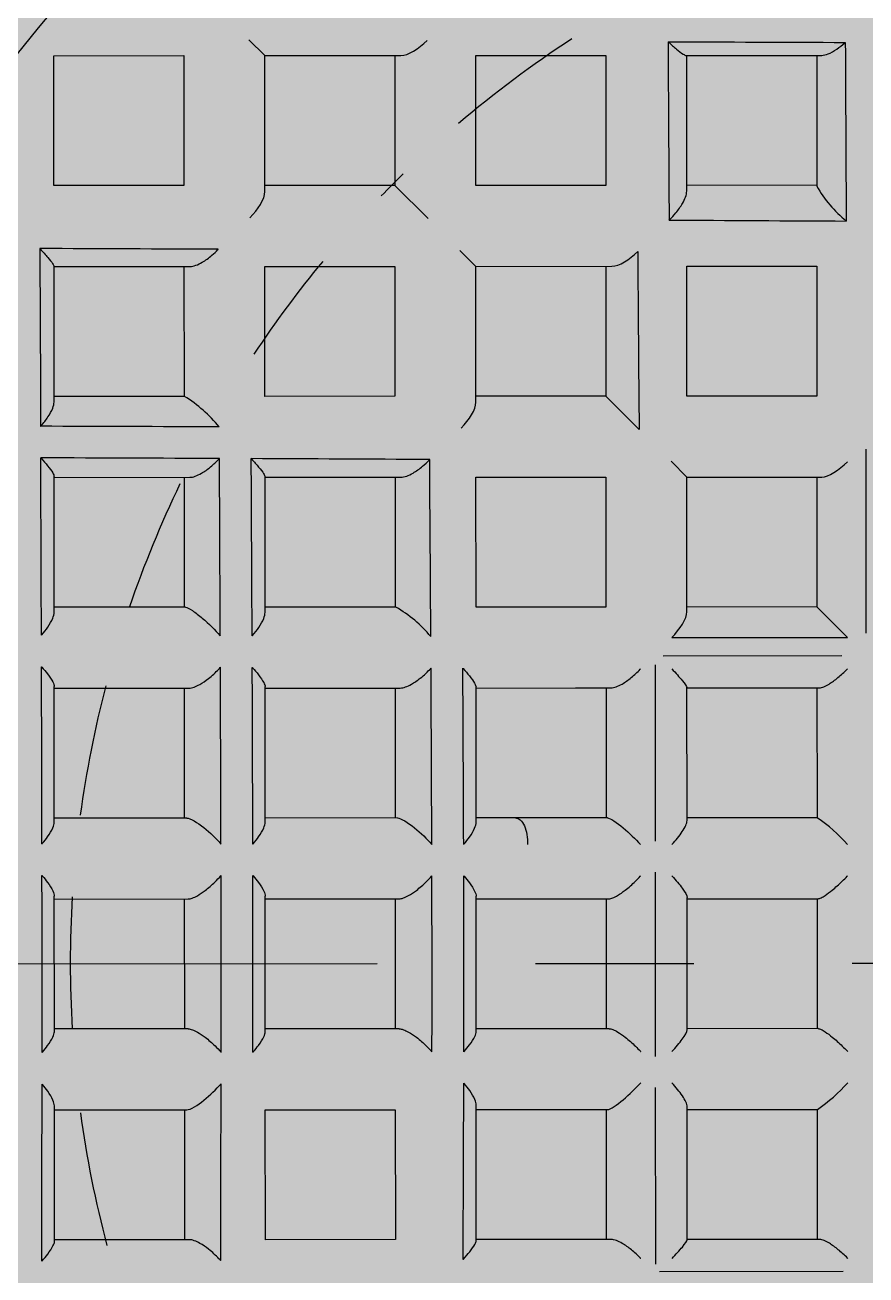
# Model space of a CAD drawing. Header units: millimetres. Extents: x 307301 to 459443, y -2888111 to -2805601.
# Drawn here: x 322624.506 to 322627.825, y -2813134.17 to -2813129.235 of the extents above; entities that cross this region are included whole.
import ezdxf

# ---------------------------------------------------------------- set-up
doc = ezdxf.new("R2010")
doc.units = ezdxf.units.MM
doc.header["$LTSCALE"] = 10
doc.header["$MEASUREMENT"] = 0
doc.linetypes.add('CENTER2', pattern=[1.125, 0.75, -0.125, 0.125, -0.125])
for name, color, linetype in [('$DDT_AUDIT_GENERATED_(159)', 7, 'Continuous'), ('$DDT_AUDIT_GENERATED_(15E)', 7, 'Continuous'), ('$DDT_AUDIT_GENERATED_(224)', 7, 'Continuous'), ('$DDT_AUDIT_GENERATED_(77)', 7, 'Continuous'), ('$DDT_AUDIT_GENERATED_(7E)', 7, 'Continuous'), ('$DDT_AUDIT_GENERATED_(901)', 7, 'Continuous'), ('$DDT_AUDIT_GENERATED_(E33)', 7, 'Continuous'), ('BMA  furniture', 6, 'Continuous'), ('Default', 7, 'Continuous'), ('Furniture - Plan', 3, 'Continuous')]:
    doc.layers.add(name, color=color, linetype=linetype)

# ---------------------------------------------------------------- blocks, each defined once
blk = doc.blocks.new('TUFTUFTU')
at = {"layer": 'Furniture - Plan', "ltscale": 0.01}
h = blk.add_hatch(color=250, dxfattribs=at)
h.dxf.hatch_style = 1
h.set_gradient(color1=(51, 51, 51), color2=(105, 105, 105), one_color=1, tint=0.41, name='INVCYLINDER')
edge = h.paths.add_edge_path()
edge.add_arc((1413476.9385, -245799.0001), 296.5262, 0, 360)
at = {"layer": '$DDT_AUDIT_GENERATED_(159)', "color": 6, "linetype": 'Continuous'}
for start, end in [(213.05632, 220.41182), (224.29693, 225.90246), (230.47001, 236.46628), (244.23438, 251.14402), (255.41371, 262.27108), (277.7726, 284.81012), (266.54076, 273.39813)]:
    blk.add_arc((1413476.9385, -245799.0001), 8.71, start, end, dxfattribs=at)
at = {"layer": '$DDT_AUDIT_GENERATED_(15E)', "color": 3, "linetype": 'Continuous'}
for radius in [295.9456, 295.5585]:
    blk.add_circle((1413476.9385, -245799.0001), radius, dxfattribs=at)
at = {"layer": '$DDT_AUDIT_GENERATED_(224)', "color": 3, "linetype": 'Continuous'}
for radius in [300, 296.5262, 296.1324]:
    blk.add_circle((1413476.9385, -245799.0001), radius, dxfattribs=at)
at = {"layer": '$DDT_AUDIT_GENERATED_(77)', "color": 6, "linetype": 'Continuous'}
for radius in [20.2846, 17.9619, 12.5811]:
    blk.add_circle((1413476.9385, -245799.0001), radius, dxfattribs=at)
blk.add_arc((1413476.9385, -245799.0001), 18.0296, 345.02605, 285.02605, dxfattribs=at)
at = {"layer": '$DDT_AUDIT_GENERATED_(7E)', "color": 6, "linetype": 'Continuous'}
for radius in [62.9054, 61.937]:
    blk.add_circle((1413476.9385, -245799.0001), radius, dxfattribs=at)
at = {"layer": '$DDT_AUDIT_GENERATED_(901)', "color": 6, "linetype": 'Continuous'}
for p, q in [((1413472.8782, -245801.431), (1413474.3294, -245801.4304)), ((1413474.1235, -245801.8176), (1413474.365, -245801.5759)), ((1413474.3656, -245802.9629), (1413474.365, -245801.5759)), ((1413474.5105, -245801.6202), (1413474.5112, -245803.0317)), ((1413479.3694, -245803.0603), (1413479.3688, -245801.6091)), ((1413469.769, -245802.8498), (1413469.7685, -245801.7786)), ((1413469.7685, -245801.8195), (1413470.8012, -245801.8191)), ((1413470.7944, -245801.8191), (1413470.7948, -245802.8449)), ((1413471.4331, -245801.8188), (1413472.4589, -245801.8183)), ((1413471.4336, -245802.8446), (1413471.4331, -245801.8188)), ((1413472.4589, -245801.8183), (1413472.4594, -245802.8442)), ((1413473.0979, -245802.4128), (1413473.0977, -245801.7794)), ((1413473.0977, -245801.818), (1413474.1235, -245801.8176)), ((1413474.1235, -245801.8176), (1413474.124, -245802.8434)), ((1413474.7627, -245802.8431), (1413474.7622, -245801.7957)), ((1413474.7622, -245801.8173), (1413475.7881, -245801.8168)), ((1413475.7881, -245801.8143), (1413475.7886, -245802.8426)), ((1413476.4273, -245802.8424), (1413476.4268, -245801.8068)), ((1413476.4268, -245801.8165), (1413477.4527, -245801.816)), ((1413477.4527, -245801.8064), (1413477.4531, -245802.8419)), ((1413478.0919, -245802.8416), (1413478.0914, -245801.8133)), ((1413478.0914, -245801.8158), (1413479.1172, -245801.8153)), ((1413479.1172, -245801.7937), (1413479.1177, -245802.8411)), ((1413473.0981, -245802.8439), (1413473.0979, -245802.4128)), ((1413470.8415, -245802.8449), (1413469.769, -245802.8454)), ((1413472.4594, -245802.8442), (1413471.4336, -245802.8446)), ((1413472.9731, -245802.9691), (1413473.0981, -245802.8439)), ((1413473.5292, -245802.8437), (1413473.0981, -245802.8439)), ((1413474.1626, -245802.8434), (1413473.5292, -245802.8437)), ((1413475.8107, -245802.8426), (1413474.7601, -245802.8431)), ((1413477.4633, -245802.8419), (1413476.4172, -245802.8424)), ((1413479.1203, -245802.8411), (1413478.0697, -245802.8416)), ((1413474.5795, -245803.0948), (1413475.9717, -245803.0942)), ((1413476.2162, -245803.0941), (1413477.6722, -245803.0934)), ((1413477.9185, -245803.0933), (1413479.3127, -245803.0927)), ((1413472.4597, -245803.4829), (1413472.7216, -245803.2208)), ((1413471.4343, -245804.5092), (1413471.4338, -245803.4356)), ((1413469.7693, -245803.4841), (1413470.7951, -245803.4836)), ((1413469.7697, -245804.51), (1413469.7693, -245803.4841)), ((1413470.7951, -245803.4836), (1413470.7956, -245804.5095)), ((1413471.4339, -245803.4834), (1413472.4597, -245803.4829)), ((1413472.4597, -245803.4829), (1413472.4602, -245804.5087)), ((1413473.0984, -245803.4826), (1413474.1243, -245803.4821)), ((1413473.0989, -245804.5084), (1413473.0984, -245803.4826)), ((1413474.1243, -245803.4821), (1413474.1247, -245804.508)), ((1413474.7631, -245803.7233), (1413474.763, -245803.4431)), ((1413474.763, -245803.4818), (1413475.7888, -245803.4814)), ((1413475.7888, -245803.4711), (1413475.7892, -245804.197)), ((1413476.4279, -245804.2369), (1413476.4276, -245803.4588)), ((1413476.4276, -245803.4811), (1413477.4534, -245803.4806)), ((1413477.4534, -245803.4583), (1413477.4538, -245804.2364)), ((1413478.0925, -245804.196), (1413478.0921, -245803.4701)), ((1413478.0921, -245803.4803), (1413479.118, -245803.4799)), ((1413479.118, -245803.4411), (1413479.1181, -245803.7213)), ((1413474.7635, -245804.5077), (1413474.7631, -245803.7233)), ((1413479.1181, -245803.7213), (1413479.1185, -245804.5057)), ((1413475.7892, -245804.197), (1413475.7893, -245804.5072)), ((1413478.0926, -245804.5062), (1413478.0925, -245804.196)), ((1413476.428, -245804.5069), (1413476.4279, -245804.2369)), ((1413477.4538, -245804.2364), (1413477.4539, -245804.5065)), ((1413470.7956, -245804.5095), (1413469.7697, -245804.51)), ((1413471.3093, -245804.6344), (1413471.4343, -245804.5092)), ((1413472.5079, -245804.5087), (1413471.4343, -245804.5092)), ((1413474.1247, -245804.508), (1413473.0989, -245804.5084)), ((1413475.8236, -245804.5072), (1413474.7552, -245804.5077)), ((1413477.4745, -245804.5065), (1413476.4075, -245804.5069)), ((1413479.1267, -245804.5057), (1413478.0583, -245804.5062)), ((1413470.7959, -245805.1482), (1413471.0577, -245804.8861)), ((1413469.7705, -245806.1745), (1413469.77, -245805.1007)), ((1413473.0996, -245806.173), (1413473.0992, -245805.1005)), ((1413474.7642, -245806.1723), (1413474.7637, -245805.1052)), ((1413476.4288, -245806.1715), (1413476.4283, -245805.1149)), ((1413477.4542, -245805.1145), (1413477.4546, -245806.171)), ((1413469.77, -245805.1487), (1413470.7959, -245805.1482)), ((1413470.7959, -245805.1482), (1413470.7963, -245806.1741)), ((1413471.4346, -245805.1479), (1413472.4605, -245805.1475)), ((1413471.4351, -245806.1738), (1413471.4346, -245805.1479)), ((1413472.4605, -245805.1475), (1413472.4609, -245806.1733)), ((1413473.0992, -245805.1472), (1413474.125, -245805.1467)), ((1413474.125, -245805.1399), (1413474.1255, -245806.1726)), ((1413474.7638, -245805.1464), (1413475.7896, -245805.146)), ((1413475.7896, -245805.1285), (1413475.7901, -245806.1718)), ((1413476.4283, -245805.1457), (1413477.4542, -245805.1452)), ((1413478.0929, -245805.1449), (1413479.1187, -245805.1444)), ((1413478.0934, -245806.1707), (1413478.0929, -245805.1449)), ((1413479.1187, -245805.1444), (1413479.1192, -245806.1703)), ((1413469.6454, -245806.2997), (1413469.7705, -245806.1745)), ((1413470.8444, -245806.174), (1413469.7705, -245806.1745)), ((1413472.4609, -245806.1733), (1413471.4351, -245806.1738)), ((1413474.1664, -245806.1725), (1413473.0952, -245806.173)), ((1413475.8226, -245806.1718), (1413474.7527, -245806.1723)), ((1413477.4764, -245806.171), (1413476.407, -245806.1715)), ((1413479.1192, -245806.1703), (1413478.0934, -245806.1707)), ((1413471.4358, -245807.8383), (1413471.4353, -245806.7651)), ((1413473.1004, -245807.8376), (1413473.0999, -245806.7673)), ((1413474.765, -245807.8368), (1413474.7645, -245806.7724)), ((1413475.7903, -245806.7912), (1413475.7908, -245807.8364)), ((1413476.4296, -245807.8361), (1413476.4291, -245806.7805)), ((1413477.4549, -245806.7801), (1413477.4554, -245807.8356)), ((1413478.0941, -245807.8353), (1413478.0936, -245806.7902)), ((1413479.1195, -245806.7704), (1413479.12, -245807.8349)), ((1413469.7708, -245806.8133), (1413470.7966, -245806.8128)), ((1413469.7713, -245807.8391), (1413469.7708, -245806.8133)), ((1413470.7966, -245806.8128), (1413470.7971, -245807.8386)), ((1413471.4354, -245806.8125), (1413472.4612, -245806.812)), ((1413472.4612, -245806.8082), (1413472.4617, -245807.8379)), ((1413473.0999, -245806.8117), (1413474.1258, -245806.8113)), ((1413474.1258, -245806.8012), (1413474.1262, -245807.8371)), ((1413474.7645, -245806.811), (1413475.7904, -245806.8105)), ((1413476.4291, -245806.8102), (1413477.4549, -245806.8098)), ((1413478.0937, -245806.8095), (1413479.1195, -245806.809)), ((1413470.7971, -245807.8386), (1413469.7713, -245807.8391)), ((1413472.5056, -245807.8379), (1413471.4331, -245807.8383)), ((1413474.165, -245807.8371), (1413473.0933, -245807.8376)), ((1413475.8222, -245807.8364), (1413474.751, -245807.8368)), ((1413477.478, -245807.8356), (1413476.407, -245807.8361)), ((1413479.1339, -245807.8348), (1413478.0627, -245807.8353))]:
    blk.add_line(p, q, dxfattribs=at)
for centre, radius, start, end in [((1412002.8261, -245796.3559), 1466.8493, 359.7407701, 359.7954128), ((1413465.9891, -244943.136), 858.4654, 270.2454068, 270.3395371), ((1413470.303, -245800.9509), 1.001, 299.84763, 320.58921), ((1411673.2495, -245792.2203), 1797.8513, 359.6569696, 359.7015126), ((1413476.9229, -245802.6027), 1.3818, 131.95891, 145.21432), ((1413476.9572, -245802.6026), 1.3818, 34.83778, 48.0932), ((1413464.2335, -244780.8117), 1022.1952, 270.3041891, 270.3831212), ((1413464.7429, -244865.8212), 937.4336, 270.4018464, 270.4876634), ((1413477.6453, -246290.0084), 485.406, 90.19433, 90.358618), ((1413477.0922, -246137.0098), 332.4064, 89.906332, 90.145774), ((1413476.678, -246290.0468), 485.4439, 89.693494, 89.857769), ((1414451.1282, -245810.5551), 978.1849, 179.6672088, 179.7496923), ((1413485.3591, -247602.7816), 1797.9508, 90.3505943, 90.3951348), ((1413474.9937, -245805.6373), 1.001, 129.46289, 150.20448), ((1413477.6132, -246317.7379), 512.8837, 90.180391, 90.335955), ((1413477.1058, -246167.0545), 362.1995, 89.916101, 90.136005), ((1413480.923, -247273.0592), 1466.799, 90.256692, 90.3113365), ((1413477.5333, -246502.2451), 695.9775, 90.1265464, 90.2414532), ((1413477.1936, -246360.0697), 553.8017, 89.953918, 90.098188), ((1415218.371, -245814.2971), 1747.0886, 179.7456541, 179.7918495), ((1413473.4434, -245807.4284), 1.1616, 129.65621, 147.73232), ((1414936.8405, -245812.7648), 1464.1516, 179.756176, 179.8113478), ((1414841.918, -245812.2669), 1368.9784, 179.7600073, 179.8190252), ((1413480.5854, -247270.8239), 1464.3111, 90.2439504, 90.2986971), ((1413477.5314, -246539.9888), 733.4695, 90.1199526, 90.2290237), ((1413477.2112, -246398.7701), 592.2505, 89.9585714, 90.0935344), ((1413477.0194, -246539.9678), 733.4484, 89.8230805, 89.9321547), ((1413479.4765, -247372.3012), 1564.372, 90.1878766, 90.2391692), ((1413477.5621, -246777.662), 969.7297, 90.0926099, 90.1752443), ((1413477.321, -246640.3898), 832.4573, 89.9779476, 90.0741581), ((1413477.2048, -246777.6772), 969.7447, 89.876862, 89.9594952)]:
    blk.add_arc(centre, radius, start, end, dxfattribs=at)
at = {"layer": '$DDT_AUDIT_GENERATED_(901)', "color": 6, "linetype": 'Continuous', "extrusion": (0, 0, -1)}
blk.add_ellipse((1413475.9827, -245804.197), major_axis=(0.1936, 0.0001), ratio=0.493745, start_param=3.141593, end_param=4.803173, dxfattribs=at)
at = {"layer": '$DDT_AUDIT_GENERATED_(901)', "color": 6, "linetype": 'Continuous'}
for points, knots in [([(1413469.7685, -245801.7786), (1413469.7685, -245801.7644), (1413469.7643, -245801.7475), (1413469.7573, -245801.73), (1413469.7485, -245801.7079), (1413469.735, -245801.684), (1413469.7189, -245801.6605), (1413469.7043, -245801.639), (1413469.6872, -245801.6173), (1413469.6686, -245801.5964), (1413469.6677, -245801.5954), (1413469.6669, -245801.5945), (1413469.666, -245801.5936)], [0, 0, 0, 0, 0.289598, 0.289598, 0.289598, 0.65437, 0.65437, 0.65437, 0.985088, 0.985088, 0.985088, 1, 1, 1, 1]), ([(1413474.7622, -245801.7957), (1413474.7622, -245801.7866), (1413474.7591, -245801.7749), (1413474.7538, -245801.7621), (1413474.7484, -245801.7495), (1413474.7409, -245801.7354), (1413474.7319, -245801.7211), (1413474.718, -245801.6986), (1413474.7004, -245801.6748), (1413474.6812, -245801.6515), (1413474.6608, -245801.6267), (1413474.6382, -245801.6019), (1413474.6147, -245801.5785), (1413474.6138, -245801.5776), (1413474.6129, -245801.5767), (1413474.612, -245801.5758)], [0, 0, 0, 0, 0.190389, 0.190389, 0.190389, 0.378439, 0.378439, 0.378439, 0.674044, 0.674044, 0.674044, 0.987877, 0.987877, 0.987877, 1, 1, 1, 1]), ([(1413476.4268, -245801.8068), (1413476.4268, -245801.8013), (1413476.4242, -245801.7933), (1413476.4197, -245801.7838), (1413476.4151, -245801.7744), (1413476.4086, -245801.7634), (1413476.4007, -245801.7518), (1413476.3893, -245801.7348), (1413476.3749, -245801.7159), (1413476.3594, -245801.6971), (1413476.3379, -245801.6709), (1413476.3135, -245801.6438), (1413476.2886, -245801.6178), (1413476.2756, -245801.6042), (1413476.2622, -245801.5907), (1413476.2488, -245801.5777), (1413476.2479, -245801.5768), (1413476.247, -245801.5759), (1413476.2461, -245801.575)], [0, 0, 0, 0, 0.151404, 0.151404, 0.151404, 0.301338, 0.301338, 0.301338, 0.522087, 0.522087, 0.522087, 0.829533, 0.829533, 0.829533, 0.989116, 0.989116, 0.989116, 1, 1, 1, 1]), ([(1413477.4527, -245801.8064), (1413477.4526, -245801.8008), (1413477.4552, -245801.7928), (1413477.4598, -245801.7833), (1413477.4643, -245801.774), (1413477.4709, -245801.7629), (1413477.4787, -245801.7513), (1413477.4901, -245801.7343), (1413477.5044, -245801.7154), (1413477.5199, -245801.6966), (1413477.5414, -245801.6703), (1413477.5658, -245801.6432), (1413477.5907, -245801.6172), (1413477.6037, -245801.6036), (1413477.617, -245801.5901), (1413477.6304, -245801.577), (1413477.6313, -245801.5761), (1413477.6323, -245801.5753), (1413477.6332, -245801.5744)], [0, 0, 0, 0, 0.151404, 0.151404, 0.151404, 0.301338, 0.301338, 0.301338, 0.522087, 0.522087, 0.522087, 0.829533, 0.829533, 0.829533, 0.989116, 0.989116, 0.989116, 1, 1, 1, 1]), ([(1413479.2672, -245801.5736), (1413479.2663, -245801.5745), (1413479.2654, -245801.5754), (1413479.2645, -245801.5763), (1413479.2411, -245801.5998), (1413479.2185, -245801.6246), (1413479.1981, -245801.6494), (1413479.179, -245801.6727), (1413479.1614, -245801.6966), (1413479.1474, -245801.7191), (1413479.1385, -245801.7334), (1413479.131, -245801.7475), (1413479.1257, -245801.7602), (1413479.1203, -245801.7729), (1413479.1172, -245801.7846), (1413479.1172, -245801.7937)], [0, 0, 0, 0, 0.012123, 0.012123, 0.012123, 0.325956, 0.325956, 0.325956, 0.621561, 0.621561, 0.621561, 0.809611, 0.809611, 0.809611, 1, 1, 1, 1]), ([(1413471.0686, -245802.984), (1413471.0677, -245802.9831), (1413471.0668, -245802.9822), (1413471.0659, -245802.9812), (1413471.049, -245802.9637), (1413471.031, -245802.9469), (1413471.0124, -245802.9313), (1413470.9882, -245802.911), (1413470.9624, -245802.8924), (1413470.9369, -245802.8777), (1413470.92, -245802.868), (1413470.903, -245802.8598), (1413470.8869, -245802.8541), (1413470.8706, -245802.8483), (1413470.8549, -245802.8449), (1413470.8415, -245802.8449)], [0, 0, 0, 0, 0.013003, 0.013003, 0.013003, 0.256763, 0.256763, 0.256763, 0.576735, 0.576735, 0.576735, 0.787133, 0.787133, 0.787133, 1, 1, 1, 1]), ([(1413474.6126, -245802.9628), (1413474.6455, -245802.9316), (1413474.6767, -245802.9035), (1413474.7299, -245802.8594), (1413474.7522, -245802.8431), (1413474.7601, -245802.8431)], [0, 0, 0, 0, 0.5, 0.5, 1, 1, 1, 1]), ([(1413475.9997, -245802.9622), (1413475.9655, -245802.9305), (1413475.9303, -245802.902), (1413475.8636, -245802.8581), (1413475.8319, -245802.8426), (1413475.8107, -245802.8426)], [0, 0, 0, 0, 0.5, 0.5, 1, 1, 1, 1]), ([(1413476.2467, -245802.9621), (1413476.2807, -245802.9306), (1413476.3142, -245802.9023), (1413476.375, -245802.8582), (1413476.4023, -245802.8424), (1413476.4172, -245802.8424)], [0, 0, 0, 0, 0.5, 0.5, 1, 1, 1, 1]), ([(1413477.6338, -245802.9615), (1413477.5998, -245802.93), (1413477.5662, -245802.9017), (1413477.5055, -245802.8577), (1413477.4781, -245802.8419), (1413477.4633, -245802.8419)], [0, 0, 0, 0, 0.5, 0.5, 1, 1, 1, 1]), ([(1413478.0697, -245802.8416), (1413478.0485, -245802.8416), (1413478.0169, -245802.8571), (1413477.9501, -245802.9011), (1413477.915, -245802.9296), (1413477.8808, -245802.9613)], [0, 0, 0, 0, 0.5, 0.5, 1, 1, 1, 1]), ([(1413479.2679, -245802.9607), (1413479.235, -245802.9295), (1413479.2038, -245802.9014), (1413479.1505, -245802.8574), (1413479.1282, -245802.8411), (1413479.1203, -245802.8411)], [0, 0, 0, 0, 0.5, 0.5, 1, 1, 1, 1]), ([(1413469.6604, -245802.9925), (1413469.6611, -245802.9917), (1413469.6619, -245802.9908), (1413469.6627, -245802.99), (1413469.6834, -245802.9676), (1413469.7025, -245802.946), (1413469.7187, -245802.9264), (1413469.7351, -245802.9066), (1413469.749, -245802.8884), (1413469.7581, -245802.874), (1413469.7648, -245802.8635), (1413469.769, -245802.8548), (1413469.769, -245802.8498)], [0, 0, 0, 0, 0.013311, 0.013311, 0.013311, 0.371992, 0.371992, 0.371992, 0.734773, 0.734773, 0.734773, 1, 1, 1, 1]), ([(1413474.763, -245803.4431), (1413474.763, -245803.4312), (1413474.7598, -245803.4169), (1413474.7544, -245803.402), (1413474.749, -245803.3872), (1413474.7413, -245803.3714), (1413474.7321, -245803.3556), (1413474.7182, -245803.3314), (1413474.7006, -245803.3067), (1413474.6815, -245803.2833), (1413474.6613, -245803.2585), (1413474.6388, -245803.2345), (1413474.6155, -245803.2125), (1413474.6146, -245803.2116), (1413474.6137, -245803.2107), (1413474.6127, -245803.2098)], [0, 0, 0, 0, 0.193472, 0.193472, 0.193472, 0.384698, 0.384698, 0.384698, 0.678326, 0.678326, 0.678326, 0.987694, 0.987694, 0.987694, 1, 1, 1, 1]), ([(1413475.7888, -245803.4711), (1413475.7888, -245803.45), (1413475.8257, -245803.3962), (1413475.9082, -245803.2982), (1413475.9549, -245803.2505), (1413475.9998, -245803.2092)], [0, 0, 0, 0, 0.5, 0.5, 1, 1, 1, 1]), ([(1413476.4276, -245803.4588), (1413476.4276, -245803.4505), (1413476.425, -245803.4399), (1413476.4204, -245803.4282), (1413476.4158, -245803.4165), (1413476.4092, -245803.4036), (1413476.4013, -245803.3903), (1413476.3898, -245803.371), (1413476.3754, -245803.3505), (1413476.3599, -245803.3305), (1413476.3384, -245803.303), (1413476.314, -245803.2755), (1413476.2891, -245803.25), (1413476.2762, -245803.2368), (1413476.2629, -245803.2239), (1413476.2496, -245803.2116), (1413476.2487, -245803.2108), (1413476.2477, -245803.2099), (1413476.2468, -245803.2091)], [0, 0, 0, 0, 0.152296, 0.152296, 0.152296, 0.303133, 0.303133, 0.303133, 0.524406, 0.524406, 0.524406, 0.830898, 0.830898, 0.830898, 0.989077, 0.989077, 0.989077, 1, 1, 1, 1]), ([(1413477.4534, -245803.4583), (1413477.4534, -245803.45), (1413477.456, -245803.4394), (1413477.4605, -245803.4277), (1413477.4651, -245803.4161), (1413477.4717, -245803.4031), (1413477.4796, -245803.3898), (1413477.491, -245803.3705), (1413477.5054, -245803.35), (1413477.521, -245803.33), (1413477.5424, -245803.3024), (1413477.5668, -245803.2749), (1413477.5916, -245803.2495), (1413477.6046, -245803.2362), (1413477.6178, -245803.2233), (1413477.6312, -245803.211), (1413477.6321, -245803.2101), (1413477.633, -245803.2093), (1413477.6339, -245803.2085)], [0, 0, 0, 0, 0.152296, 0.152296, 0.152296, 0.303133, 0.303133, 0.303133, 0.524406, 0.524406, 0.524406, 0.830898, 0.830898, 0.830898, 0.989077, 0.989077, 0.989077, 1, 1, 1, 1]), ([(1413478.0921, -245803.4701), (1413478.0921, -245803.4489), (1413478.0553, -245803.3951), (1413477.9726, -245803.2972), (1413477.9259, -245803.2496), (1413477.8809, -245803.2084)], [0, 0, 0, 0, 0.5, 0.5, 1, 1, 1, 1]), ([(1413479.268, -245803.2077), (1413479.2671, -245803.2086), (1413479.2661, -245803.2095), (1413479.2652, -245803.2103), (1413479.242, -245803.2324), (1413479.2195, -245803.2564), (1413479.1993, -245803.2812), (1413479.1802, -245803.3047), (1413479.1626, -245803.3294), (1413479.1487, -245803.3536), (1413479.1396, -245803.3694), (1413479.1319, -245803.3852), (1413479.1265, -245803.4), (1413479.1211, -245803.4149), (1413479.118, -245803.4292), (1413479.118, -245803.4411)], [0, 0, 0, 0, 0.012306, 0.012306, 0.012306, 0.321674, 0.321674, 0.321674, 0.615302, 0.615302, 0.615302, 0.806528, 0.806528, 0.806528, 1, 1, 1, 1]), ([(1413474.6071, -245804.612), (1413474.608, -245804.6112), (1413474.6088, -245804.6104), (1413474.6097, -245804.6097), (1413474.6299, -245804.5913), (1413474.6496, -245804.5744), (1413474.668, -245804.5598), (1413474.6893, -245804.5428), (1413474.7094, -245804.5283), (1413474.7259, -245804.5189), (1413474.738, -245804.512), (1413474.7485, -245804.5077), (1413474.7552, -245804.5077)], [0, 0, 0, 0, 0.013705, 0.013705, 0.013705, 0.340198, 0.340198, 0.340198, 0.720806, 0.720806, 0.720806, 1, 1, 1, 1]), ([(1413475.9989, -245804.6052), (1413475.998, -245804.6044), (1413475.9971, -245804.6036), (1413475.9962, -245804.6028), (1413475.9777, -245804.5867), (1413475.9588, -245804.5718), (1413475.9403, -245804.5589), (1413475.9163, -245804.542), (1413475.8923, -245804.528), (1413475.8704, -245804.5187), (1413475.8533, -245804.5116), (1413475.837, -245804.5072), (1413475.8236, -245804.5072)], [0, 0, 0, 0, 0.01499, 0.01499, 0.01499, 0.31191, 0.31191, 0.31191, 0.698733, 0.698733, 0.698733, 1, 1, 1, 1]), ([(1413476.2464, -245804.6045), (1413476.2473, -245804.6037), (1413476.2482, -245804.603), (1413476.2491, -245804.6022), (1413476.2665, -245804.587), (1413476.2838, -245804.573), (1413476.3005, -245804.5606), (1413476.3242, -245804.543), (1413476.3473, -245804.5283), (1413476.3675, -245804.5187), (1413476.3828, -245804.5114), (1413476.3968, -245804.5069), (1413476.4075, -245804.5069)], [0, 0, 0, 0, 0.014552, 0.014552, 0.014552, 0.296996, 0.296996, 0.296996, 0.698185, 0.698185, 0.698185, 1, 1, 1, 1]), ([(1413477.6356, -245804.6039), (1413477.6347, -245804.6031), (1413477.6338, -245804.6023), (1413477.6329, -245804.6016), (1413477.6155, -245804.5864), (1413477.5982, -245804.5724), (1413477.5814, -245804.56), (1413477.5578, -245804.5425), (1413477.5347, -245804.5278), (1413477.5144, -245804.5182), (1413477.4992, -245804.5109), (1413477.4851, -245804.5064), (1413477.4745, -245804.5065)], [0, 0, 0, 0, 0.014552, 0.014552, 0.014552, 0.296996, 0.296996, 0.296996, 0.698185, 0.698185, 0.698185, 1, 1, 1, 1]), ([(1413478.0583, -245804.5062), (1413478.0449, -245804.5062), (1413478.0287, -245804.5106), (1413478.0116, -245804.5178), (1413477.9896, -245804.527), (1413477.9656, -245804.5411), (1413477.9417, -245804.5579), (1413477.9231, -245804.571), (1413477.9043, -245804.5858), (1413477.8858, -245804.6019), (1413477.8849, -245804.6028), (1413477.884, -245804.6036), (1413477.8831, -245804.6044)], [0, 0, 0, 0, 0.301267, 0.301267, 0.301267, 0.68809, 0.68809, 0.68809, 0.98501, 0.98501, 0.98501, 1, 1, 1, 1]), ([(1413479.2749, -245804.6098), (1413479.274, -245804.6091), (1413479.2732, -245804.6083), (1413479.2723, -245804.6075), (1413479.2521, -245804.5892), (1413479.2324, -245804.5723), (1413479.214, -245804.5577), (1413479.1926, -245804.5407), (1413479.1725, -245804.5263), (1413479.156, -245804.5169), (1413479.1439, -245804.51), (1413479.1335, -245804.5057), (1413479.1267, -245804.5057)], [0, 0, 0, 0, 0.013705, 0.013705, 0.013705, 0.340198, 0.340198, 0.340198, 0.720806, 0.720806, 0.720806, 1, 1, 1, 1]), ([(1413473.0992, -245805.1005), (1413473.0992, -245805.0871), (1413473.0958, -245805.0714), (1413473.09, -245805.0551), (1413473.0842, -245805.039), (1413473.076, -245805.022), (1413473.0662, -245805.0052), (1413473.0515, -245804.9797), (1413473.0329, -245804.9539), (1413473.0126, -245804.9297), (1413472.997, -245804.9111), (1413472.9801, -245804.8931), (1413472.9626, -245804.8763), (1413472.9617, -245804.8754), (1413472.9608, -245804.8745), (1413472.9598, -245804.8736)], [0, 0, 0, 0, 0.212867, 0.212867, 0.212867, 0.423265, 0.423265, 0.423265, 0.743237, 0.743237, 0.743237, 0.986997, 0.986997, 0.986997, 1, 1, 1, 1]), ([(1413474.7637, -245805.1052), (1413474.7637, -245805.0932), (1413474.7607, -245805.079), (1413474.7554, -245805.0641), (1413474.7502, -245805.0493), (1413474.7427, -245805.0335), (1413474.7339, -245805.0178), (1413474.7205, -245804.9942), (1413474.7037, -245804.9702), (1413474.6855, -245804.9474), (1413474.6622, -245804.9183), (1413474.6358, -245804.8904), (1413474.6087, -245804.8656), (1413474.6078, -245804.8647), (1413474.6068, -245804.8639), (1413474.6059, -245804.863)], [0, 0, 0, 0, 0.183182, 0.183182, 0.183182, 0.364326, 0.364326, 0.364326, 0.63811, 0.63811, 0.63811, 0.987958, 0.987958, 0.987958, 1, 1, 1, 1]), ([(1413475.7896, -245805.1285), (1413475.7896, -245805.1011), (1413475.826, -245805.0435), (1413475.9075, -245804.9432), (1413475.9537, -245804.8961), (1413475.9984, -245804.8568)], [0, 0, 0, 0, 0.5, 0.5, 1, 1, 1, 1]), ([(1413476.4283, -245805.1149), (1413476.4283, -245805.1053), (1413476.4257, -245805.0935), (1413476.4212, -245805.0807), (1413476.4166, -245805.0681), (1413476.41, -245805.0542), (1413476.4022, -245805.0403), (1413476.3908, -245805.02), (1413476.3765, -245804.999), (1413476.3611, -245804.9787), (1413476.34, -245804.951), (1413476.3161, -245804.9238), (1413476.2917, -245804.8991), (1413476.2776, -245804.8849), (1413476.2633, -245804.8713), (1413476.2488, -245804.8585), (1413476.2479, -245804.8577), (1413476.247, -245804.8569), (1413476.246, -245804.8561)], [0, 0, 0, 0, 0.151079, 0.151079, 0.151079, 0.300732, 0.300732, 0.300732, 0.51881, 0.51881, 0.51881, 0.818547, 0.818547, 0.818547, 0.989051, 0.989051, 0.989051, 1, 1, 1, 1]), ([(1413477.4542, -245805.1145), (1413477.4542, -245805.1049), (1413477.4567, -245805.093), (1413477.4613, -245805.0803), (1413477.4658, -245805.0676), (1413477.4724, -245805.0537), (1413477.4803, -245805.0398), (1413477.4916, -245805.0195), (1413477.5059, -245804.9984), (1413477.5212, -245804.9782), (1413477.5423, -245804.9504), (1413477.5662, -245804.9233), (1413477.5906, -245804.8985), (1413477.6046, -245804.8843), (1413477.619, -245804.8707), (1413477.6334, -245804.8579), (1413477.6343, -245804.8571), (1413477.6353, -245804.8563), (1413477.6362, -245804.8555)], [0, 0, 0, 0, 0.151079, 0.151079, 0.151079, 0.300732, 0.300732, 0.300732, 0.51881, 0.51881, 0.51881, 0.818547, 0.818547, 0.818547, 0.989051, 0.989051, 0.989051, 1, 1, 1, 1]), ([(1413472.9527, -245806.2818), (1413472.9535, -245806.281), (1413472.9543, -245806.2802), (1413472.9551, -245806.2795), (1413472.9775, -245806.2587), (1413472.9991, -245806.2396), (1413473.0187, -245806.2234), (1413473.0384, -245806.2069), (1413473.0567, -245806.193), (1413473.0711, -245806.1839), (1413473.0816, -245806.1772), (1413473.0903, -245806.173), (1413473.0952, -245806.173)], [0, 0, 0, 0, 0.013311, 0.013311, 0.013311, 0.371992, 0.371992, 0.371992, 0.734773, 0.734773, 0.734773, 1, 1, 1, 1]), ([(1413474.3516, -245806.2748), (1413474.3506, -245806.274), (1413474.3497, -245806.2731), (1413474.3487, -245806.2723), (1413474.3278, -245806.2537), (1413474.3061, -245806.2366), (1413474.2846, -245806.222), (1413474.261, -245806.2059), (1413474.2372, -245806.1925), (1413474.2151, -245806.1837), (1413474.1975, -245806.1767), (1413474.1806, -245806.1725), (1413474.1664, -245806.1725)], [0, 0, 0, 0, 0.014912, 0.014912, 0.014912, 0.34563, 0.34563, 0.34563, 0.710402, 0.710402, 0.710402, 1, 1, 1, 1]), ([(1413474.6004, -245806.2738), (1413474.6012, -245806.273), (1413474.6021, -245806.2722), (1413474.603, -245806.2715), (1413474.622, -245806.2545), (1413474.6406, -245806.2389), (1413474.6583, -245806.2252), (1413474.6806, -245806.2079), (1413474.7019, -245806.1933), (1413474.7197, -245806.1837), (1413474.7329, -245806.1767), (1413474.7446, -245806.1723), (1413474.7527, -245806.1723)], [0, 0, 0, 0, 0.013976, 0.013976, 0.013976, 0.321504, 0.321504, 0.321504, 0.711834, 0.711834, 0.711834, 1, 1, 1, 1]), ([(1413475.9961, -245806.2693), (1413475.9952, -245806.2685), (1413475.9943, -245806.2677), (1413475.9934, -245806.2669), (1413475.9752, -245806.2511), (1413475.9567, -245806.2365), (1413475.9386, -245806.2238), (1413475.9145, -245806.2068), (1413475.8905, -245806.1926), (1413475.8687, -245806.1834), (1413475.8518, -245806.1762), (1413475.8357, -245806.1718), (1413475.8226, -245806.1718)], [0, 0, 0, 0, 0.014954, 0.014954, 0.014954, 0.307284, 0.307284, 0.307284, 0.69736, 0.69736, 0.69736, 1, 1, 1, 1]), ([(1413476.2445, -245806.2688), (1413476.2454, -245806.268), (1413476.2463, -245806.2672), (1413476.2472, -245806.2665), (1413476.2646, -245806.2514), (1413476.2819, -245806.2374), (1413476.2988, -245806.225), (1413476.3225, -245806.2075), (1413476.3458, -245806.1928), (1413476.3662, -245806.1833), (1413476.3817, -245806.176), (1413476.396, -245806.1715), (1413476.407, -245806.1715)], [0, 0, 0, 0, 0.0146, 0.0146, 0.0146, 0.296351, 0.296351, 0.296351, 0.697247, 0.697247, 0.697247, 1, 1, 1, 1]), ([(1413477.639, -245806.2682), (1413477.6381, -245806.2674), (1413477.6372, -245806.2666), (1413477.6363, -245806.2658), (1413477.6189, -245806.2508), (1413477.6016, -245806.2368), (1413477.5847, -245806.2244), (1413477.561, -245806.207), (1413477.5377, -245806.1923), (1413477.5172, -245806.1827), (1413477.5017, -245806.1755), (1413477.4874, -245806.171), (1413477.4764, -245806.171)], [0, 0, 0, 0, 0.0146, 0.0146, 0.0146, 0.296351, 0.296351, 0.296351, 0.697247, 0.697247, 0.697247, 1, 1, 1, 1]), ([(1413471.4353, -245806.7651), (1413471.4353, -245806.7514), (1413471.4319, -245806.7354), (1413471.426, -245806.719), (1413471.4201, -245806.7026), (1413471.4117, -245806.6854), (1413471.4018, -245806.6683), (1413471.3868, -245806.6425), (1413471.3678, -245806.6165), (1413471.3471, -245806.592), (1413471.3331, -245806.5754), (1413471.3181, -245806.5594), (1413471.3025, -245806.5442), (1413471.3015, -245806.5433), (1413471.3006, -245806.5424), (1413471.2997, -245806.5415)], [0, 0, 0, 0, 0.219462, 0.219462, 0.219462, 0.43637, 0.43637, 0.43637, 0.765904, 0.765904, 0.765904, 0.986795, 0.986795, 0.986795, 1, 1, 1, 1]), ([(1413473.0999, -245806.7673), (1413473.0999, -245806.7545), (1413473.0967, -245806.7394), (1413473.0911, -245806.7238), (1413473.0856, -245806.7083), (1413473.0778, -245806.6918), (1413473.0684, -245806.6755), (1413473.0544, -245806.6509), (1413473.0366, -245806.6259), (1413473.0173, -245806.6023), (1413472.998, -245806.5788), (1413472.9766, -245806.5561), (1413472.9544, -245806.5354), (1413472.9534, -245806.5345), (1413472.9525, -245806.5336), (1413472.9516, -245806.5327)], [0, 0, 0, 0, 0.198123, 0.198123, 0.198123, 0.393986, 0.393986, 0.393986, 0.691201, 0.691201, 0.691201, 0.987467, 0.987467, 0.987467, 1, 1, 1, 1]), ([(1413474.1258, -245806.8012), (1413474.1258, -245806.7904), (1413474.1357, -245806.7698), (1413474.1681, -245806.7213), (1413474.1893, -245806.6943), (1413474.2561, -245806.6164), (1413474.3051, -245806.5671), (1413474.3507, -245806.5261)], [0, 0, 0, 0, 0.25, 0.25, 0.5, 0.5, 1, 1, 1, 1]), ([(1413474.7645, -245806.7724), (1413474.7645, -245806.761), (1413474.7616, -245806.7474), (1413474.7565, -245806.733), (1413474.7515, -245806.7188), (1413474.7442, -245806.7035), (1413474.7357, -245806.6883), (1413474.7229, -245806.6655), (1413474.7068, -245806.6422), (1413474.6893, -245806.6201), (1413474.6665, -245806.5912), (1413474.6407, -245806.5634), (1413474.6142, -245806.5385), (1413474.6103, -245806.5348), (1413474.6064, -245806.5312), (1413474.6024, -245806.5276), (1413474.6015, -245806.5268), (1413474.6005, -245806.5259), (1413474.5996, -245806.5251)], [0, 0, 0, 0, 0.173521, 0.173521, 0.173521, 0.345169, 0.345169, 0.345169, 0.602704, 0.602704, 0.602704, 0.939268, 0.939268, 0.939268, 0.988285, 0.988285, 0.988285, 1, 1, 1, 1]), ([(1413475.7903, -245806.7912), (1413475.7903, -245806.7629), (1413475.8256, -245806.706), (1413475.9056, -245806.6065), (1413475.9514, -245806.5598), (1413475.9959, -245806.5209)], [0, 0, 0, 0, 0.5, 0.5, 1, 1, 1, 1]), ([(1413476.4291, -245806.7805), (1413476.4291, -245806.7711), (1413476.4265, -245806.7595), (1413476.422, -245806.747), (1413476.4175, -245806.7345), (1413476.411, -245806.7208), (1413476.4032, -245806.707), (1413476.392, -245806.6871), (1413476.3779, -245806.6664), (1413476.3628, -245806.6464), (1413476.3419, -245806.619), (1413476.3183, -245806.5921), (1413476.2942, -245806.5675), (1413476.2788, -245806.5518), (1413476.263, -245806.5368), (1413476.2471, -245806.5228), (1413476.2462, -245806.522), (1413476.2453, -245806.5212), (1413476.2443, -245806.5204)], [0, 0, 0, 0, 0.148561, 0.148561, 0.148561, 0.295756, 0.295756, 0.295756, 0.509003, 0.509003, 0.509003, 0.80311, 0.80311, 0.80311, 0.989148, 0.989148, 0.989148, 1, 1, 1, 1]), ([(1413477.4549, -245806.7801), (1413477.4549, -245806.7707), (1413477.4574, -245806.759), (1413477.4619, -245806.7465), (1413477.4664, -245806.734), (1413477.473, -245806.7204), (1413477.4807, -245806.7065), (1413477.4919, -245806.6866), (1413477.506, -245806.6659), (1413477.5211, -245806.6459), (1413477.5419, -245806.6184), (1413477.5655, -245806.5915), (1413477.5896, -245806.5669), (1413477.605, -245806.5512), (1413477.6208, -245806.5362), (1413477.6367, -245806.5222), (1413477.6376, -245806.5214), (1413477.6385, -245806.5206), (1413477.6394, -245806.5198)], [0, 0, 0, 0, 0.148561, 0.148561, 0.148561, 0.295756, 0.295756, 0.295756, 0.509003, 0.509003, 0.509003, 0.80311, 0.80311, 0.80311, 0.989148, 0.989148, 0.989148, 1, 1, 1, 1]), ([(1413478.0936, -245806.7902), (1413478.0936, -245806.7618), (1413478.0583, -245806.705), (1413477.9782, -245806.6056), (1413477.9323, -245806.5589), (1413477.8879, -245806.52)], [0, 0, 0, 0, 0.5, 0.5, 1, 1, 1, 1]), ([(1413479.2842, -245806.523), (1413479.2832, -245806.5238), (1413479.2823, -245806.5247), (1413479.2814, -245806.5255), (1413479.2774, -245806.5291), (1413479.2735, -245806.5327), (1413479.2696, -245806.5364), (1413479.2431, -245806.5613), (1413479.2173, -245806.5892), (1413479.1946, -245806.618), (1413479.1771, -245806.6402), (1413479.161, -245806.6635), (1413479.1482, -245806.6863), (1413479.1397, -245806.7015), (1413479.1325, -245806.7168), (1413479.1274, -245806.731), (1413479.1224, -245806.7454), (1413479.1195, -245806.759), (1413479.1195, -245806.7704)], [0, 0, 0, 0, 0.011715, 0.011715, 0.011715, 0.060732, 0.060732, 0.060732, 0.397296, 0.397296, 0.397296, 0.654831, 0.654831, 0.654831, 0.826479, 0.826479, 0.826479, 1, 1, 1, 1]), ([(1413471.294, -245807.9501), (1413471.2948, -245807.9494), (1413471.2956, -245807.9486), (1413471.2965, -245807.9478), (1413471.3203, -245807.9254), (1413471.343, -245807.9048), (1413471.3633, -245807.8875), (1413471.382, -245807.8715), (1413471.399, -245807.8579), (1413471.4121, -245807.849), (1413471.4216, -245807.8425), (1413471.4292, -245807.8383), (1413471.4331, -245807.8383)], [0, 0, 0, 0, 0.013084, 0.013084, 0.013084, 0.39311, 0.39311, 0.39311, 0.743636, 0.743636, 0.743636, 1, 1, 1, 1]), ([(1413472.6968, -245807.9439), (1413472.6958, -245807.943), (1413472.6949, -245807.9422), (1413472.694, -245807.9413), (1413472.6711, -245807.9207), (1413472.6472, -245807.9018), (1413472.6235, -245807.8859), (1413472.6003, -245807.8703), (1413472.5767, -245807.8573), (1413472.5547, -245807.8488), (1413472.5371, -245807.8419), (1413472.52, -245807.8379), (1413472.5056, -245807.8379)], [0, 0, 0, 0, 0.014755, 0.014755, 0.014755, 0.370759, 0.370759, 0.370759, 0.720009, 0.720009, 0.720009, 1, 1, 1, 1]), ([(1413472.9464, -245807.9429), (1413472.9472, -245807.9421), (1413472.9481, -245807.9413), (1413472.9489, -245807.9406), (1413472.9697, -245807.9217), (1413472.9899, -245807.9043), (1413473.0086, -245807.8892), (1413473.0296, -245807.8724), (1413473.0493, -245807.8581), (1413473.0653, -245807.8487), (1413473.077, -245807.8419), (1413473.087, -245807.8376), (1413473.0933, -245807.8376)], [0, 0, 0, 0, 0.013593, 0.013593, 0.013593, 0.347736, 0.347736, 0.347736, 0.724088, 0.724088, 0.724088, 1, 1, 1, 1]), ([(1413474.3468, -245807.9376), (1413474.3459, -245807.9368), (1413474.345, -245807.936), (1413474.344, -245807.9352), (1413474.324, -245807.9175), (1413474.3033, -245807.9013), (1413474.283, -245807.8873), (1413474.2592, -245807.871), (1413474.2352, -245807.8574), (1413474.2131, -245807.8484), (1413474.1957, -245807.8414), (1413474.179, -245807.8371), (1413474.165, -245807.8371)], [0, 0, 0, 0, 0.014955, 0.014955, 0.014955, 0.332887, 0.332887, 0.332887, 0.705714, 0.705714, 0.705714, 1, 1, 1, 1]), ([(1413474.596, -245807.9369), (1413474.5969, -245807.9361), (1413474.5978, -245807.9353), (1413474.5987, -245807.9345), (1413474.6171, -245807.9183), (1413474.6352, -245807.9033), (1413474.6526, -245807.8901), (1413474.6754, -245807.8727), (1413474.6973, -245807.858), (1413474.7159, -245807.8484), (1413474.7298, -245807.8413), (1413474.7422, -245807.8368), (1413474.751, -245807.8368)], [0, 0, 0, 0, 0.014142, 0.014142, 0.014142, 0.312027, 0.312027, 0.312027, 0.706914, 0.706914, 0.706914, 1, 1, 1, 1]), ([(1413475.9946, -245807.9336), (1413475.9937, -245807.9328), (1413475.9928, -245807.932), (1413475.9919, -245807.9312), (1413475.9738, -245807.9156), (1413475.9555, -245807.9012), (1413475.9376, -245807.8885), (1413475.9136, -245807.8715), (1413475.8896, -245807.8573), (1413475.8678, -245807.848), (1413475.851, -245807.8407), (1413475.8351, -245807.8363), (1413475.8222, -245807.8364)], [0, 0, 0, 0, 0.014924, 0.014924, 0.014924, 0.304806, 0.304806, 0.304806, 0.696698, 0.696698, 0.696698, 1, 1, 1, 1]), ([(1413476.2436, -245807.9332), (1413476.2445, -245807.9324), (1413476.2454, -245807.9317), (1413476.2463, -245807.9309), (1413476.2637, -245807.9158), (1413476.2811, -245807.9019), (1413476.2979, -245807.8895), (1413476.3218, -245807.872), (1413476.3451, -245807.8574), (1413476.3658, -245807.8478), (1413476.3814, -245807.8406), (1413476.3958, -245807.8361), (1413476.407, -245807.8361)], [0, 0, 0, 0, 0.014628, 0.014628, 0.014628, 0.296243, 0.296243, 0.296243, 0.696776, 0.696776, 0.696776, 1, 1, 1, 1]), ([(1413477.6414, -245807.9326), (1413477.6405, -245807.9318), (1413477.6396, -245807.931), (1413477.6387, -245807.9303), (1413477.6213, -245807.9152), (1413477.6039, -245807.9013), (1413477.5871, -245807.8889), (1413477.5632, -245807.8715), (1413477.5398, -245807.8569), (1413477.5192, -245807.8473), (1413477.5036, -245807.8401), (1413477.4891, -245807.8356), (1413477.478, -245807.8356)], [0, 0, 0, 0, 0.014628, 0.014628, 0.014628, 0.296243, 0.296243, 0.296243, 0.696776, 0.696776, 0.696776, 1, 1, 1, 1]), ([(1413478.0627, -245807.8353), (1413478.0498, -245807.8353), (1413478.0339, -245807.8397), (1413478.0171, -245807.847), (1413477.9954, -245807.8563), (1413477.9714, -245807.8706), (1413477.9474, -245807.8876), (1413477.9295, -245807.9003), (1413477.9112, -245807.9147), (1413477.8932, -245807.9303), (1413477.8922, -245807.9311), (1413477.8913, -245807.9319), (1413477.8904, -245807.9327)], [0, 0, 0, 0, 0.303302, 0.303302, 0.303302, 0.695194, 0.695194, 0.695194, 0.985076, 0.985076, 0.985076, 1, 1, 1, 1]), ([(1413479.289, -245807.9347), (1413479.2881, -245807.934), (1413479.2872, -245807.9332), (1413479.2864, -245807.9324), (1413479.268, -245807.9162), (1413479.2498, -245807.9012), (1413479.2324, -245807.888), (1413479.2096, -245807.8706), (1413479.1877, -245807.8559), (1413479.169, -245807.8464), (1413479.1552, -245807.8393), (1413479.1428, -245807.8348), (1413479.1339, -245807.8348)], [0, 0, 0, 0, 0.014142, 0.014142, 0.014142, 0.312027, 0.312027, 0.312027, 0.706914, 0.706914, 0.706914, 1, 1, 1, 1])]:
    blk.add_open_spline(points, degree=3, knots=knots, dxfattribs=at)
for points in [[(1413473.0977, -245801.7794), (1413473.0976, -245801.7254), (1413473.042, -245801.6436), (1413472.9779, -245801.5765)], [(1413474.3656, -245802.9629), (1413474.2985, -245802.8989), (1413474.2166, -245802.8434), (1413474.1626, -245802.8434)], [(1413471.4338, -245803.4356), (1413471.4338, -245803.3781), (1413471.3805, -245803.297), (1413471.3175, -245803.2317)], [(1413472.7119, -245804.6248), (1413472.6465, -245804.5619), (1413472.5654, -245804.5087), (1413472.5079, -245804.5087)], [(1413469.77, -245805.1007), (1413469.77, -245805.0423), (1413469.7155, -245804.9601), (1413469.6516, -245804.8944)], [(1413471.0508, -245806.2922), (1413470.985, -245806.2284), (1413470.9027, -245806.174), (1413470.8444, -245806.174)], [(1413471.294, -245807.9501), (1413471.758, -245807.948), (1413472.2254, -245807.9459), (1413472.6968, -245807.9439)]]:
    blk.add_open_spline(points, degree=3, dxfattribs=at)
at = {"layer": '$DDT_AUDIT_GENERATED_(E33)', "color": 6, "linetype": 'Continuous'}
blk.add_circle((1413476.9385, -245799.0001), 11.6133, dxfattribs=at)
at = {"layer": 'Default', "color": 6, "linetype": 'CENTER2'}
blk.add_line((1413476.9209, -245760.2891), (1413476.9561, -245837.711), dxfattribs=at)
blk = doc.blocks.new('SDTYTYT')
at = {"layer": 'Furniture - Plan', "color": 3, "xscale": 0.5000000000000486, "yscale": 0.5000000000000486, "zscale": 0.5000000000000486, "rotation": 180}
blk.add_blockref('TUFTUFTU', (925445.3989, -2867082.7135), dxfattribs=at)

msp = doc.modelspace()

# ---------------------------------------------------------------- block references
at = {"layer": 'BMA  furniture', "rotation": 90}
msp.add_blockref('SDTYTYT', (-2421554.1737, -3031839.8697), dxfattribs=at)

doc.saveas('drawing.dxf')
